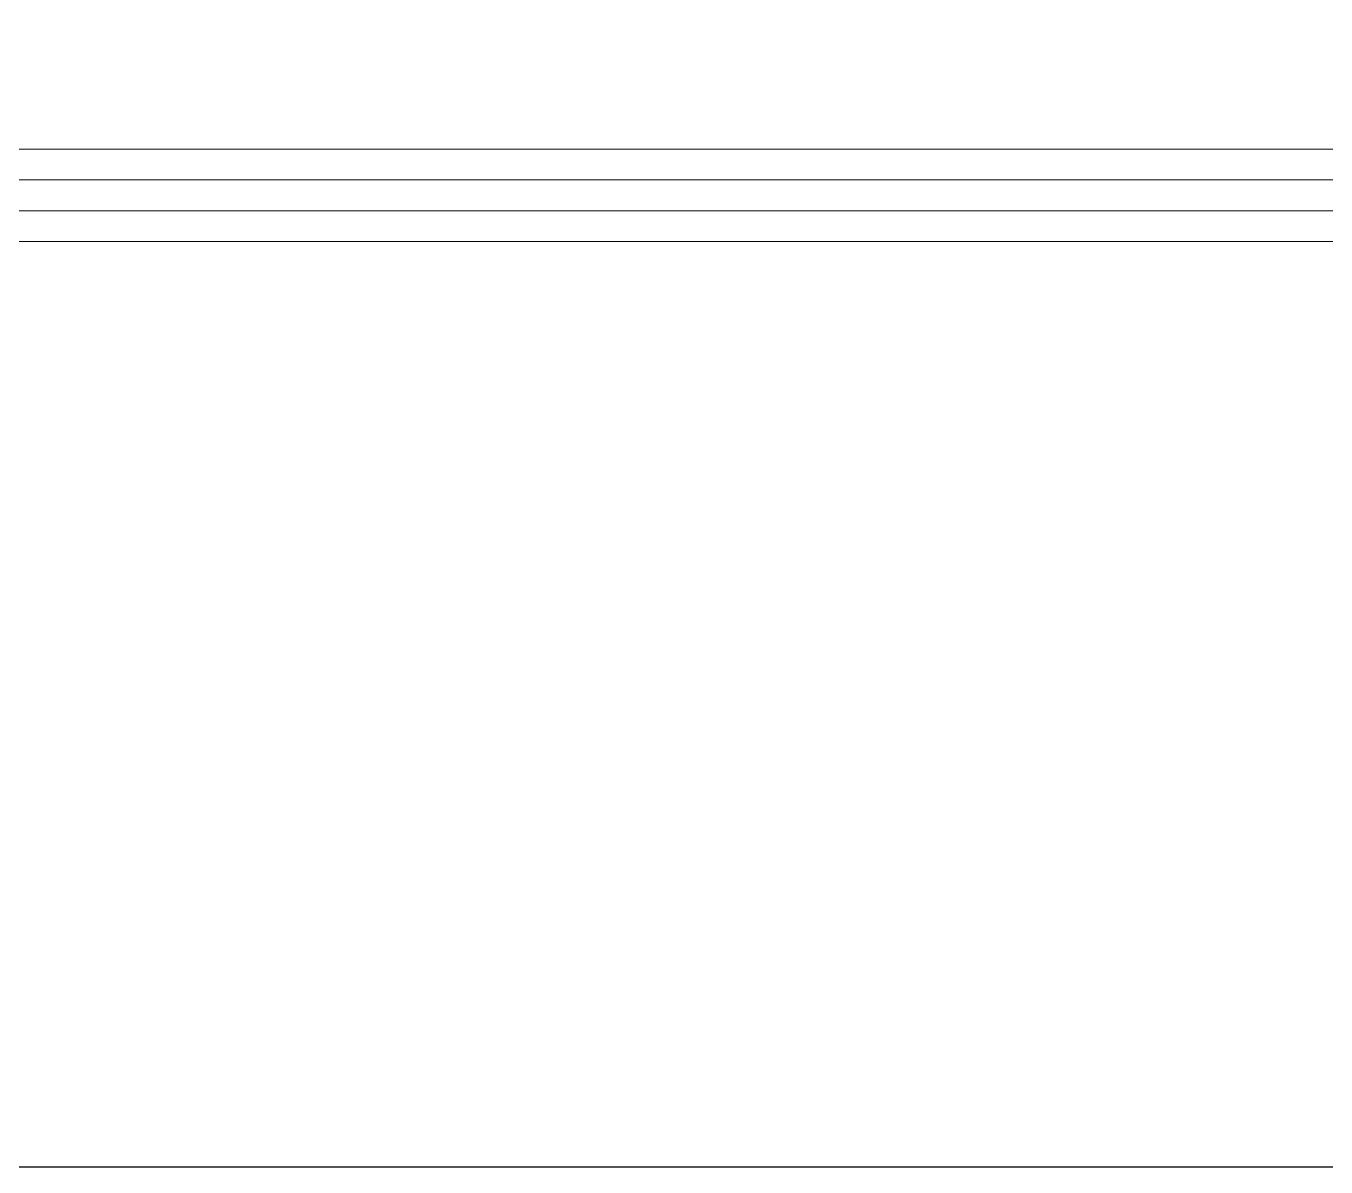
# Model space of a CAD drawing. Header units: millimetres. Extents: x -701 to 470890, y -446843 to -116129.
# Drawn here: x 210167 to 211854, y -224978 to -223497 of the extents above; entities that cross this region are included whole.
import ezdxf

# ---------------------------------------------------------------- set-up
doc = ezdxf.new("R2010")
doc.units = ezdxf.units.MM
doc.layers.get('Defpoints').update_dxf_attribs({"color": 250, "lineweight": 0})
doc.layers.add('SAST_Linija sastavnice', color=255, linetype='Continuous', plot=False)

msp = doc.modelspace()

# ---------------------------------------------------------------- linework, layer by layer
at = {"layer": 'Defpoints', "linetype": 'ByBlock', "ltscale": 5}
for points in [[(208801.36, -223657.1), (212031.02, -223657.1)], [(208801.36, -223697.1), (212031.02, -223697.1)], [(208801.36, -223737.1), (212031.02, -223737.1)], [(208801.36, -223777.1), (212031.02, -223777.1)]]:
    msp.add_lwpolyline(points, dxfattribs=at)
at = {"layer": 'SAST_Linija sastavnice'}
msp.add_lwpolyline([(208029.02, -224977.75), (213667.02, -224977.75), (213667.02, -220877.75), (208029.02, -220877.75)], close=True, dxfattribs=at)

doc.saveas('drawing.dxf')
